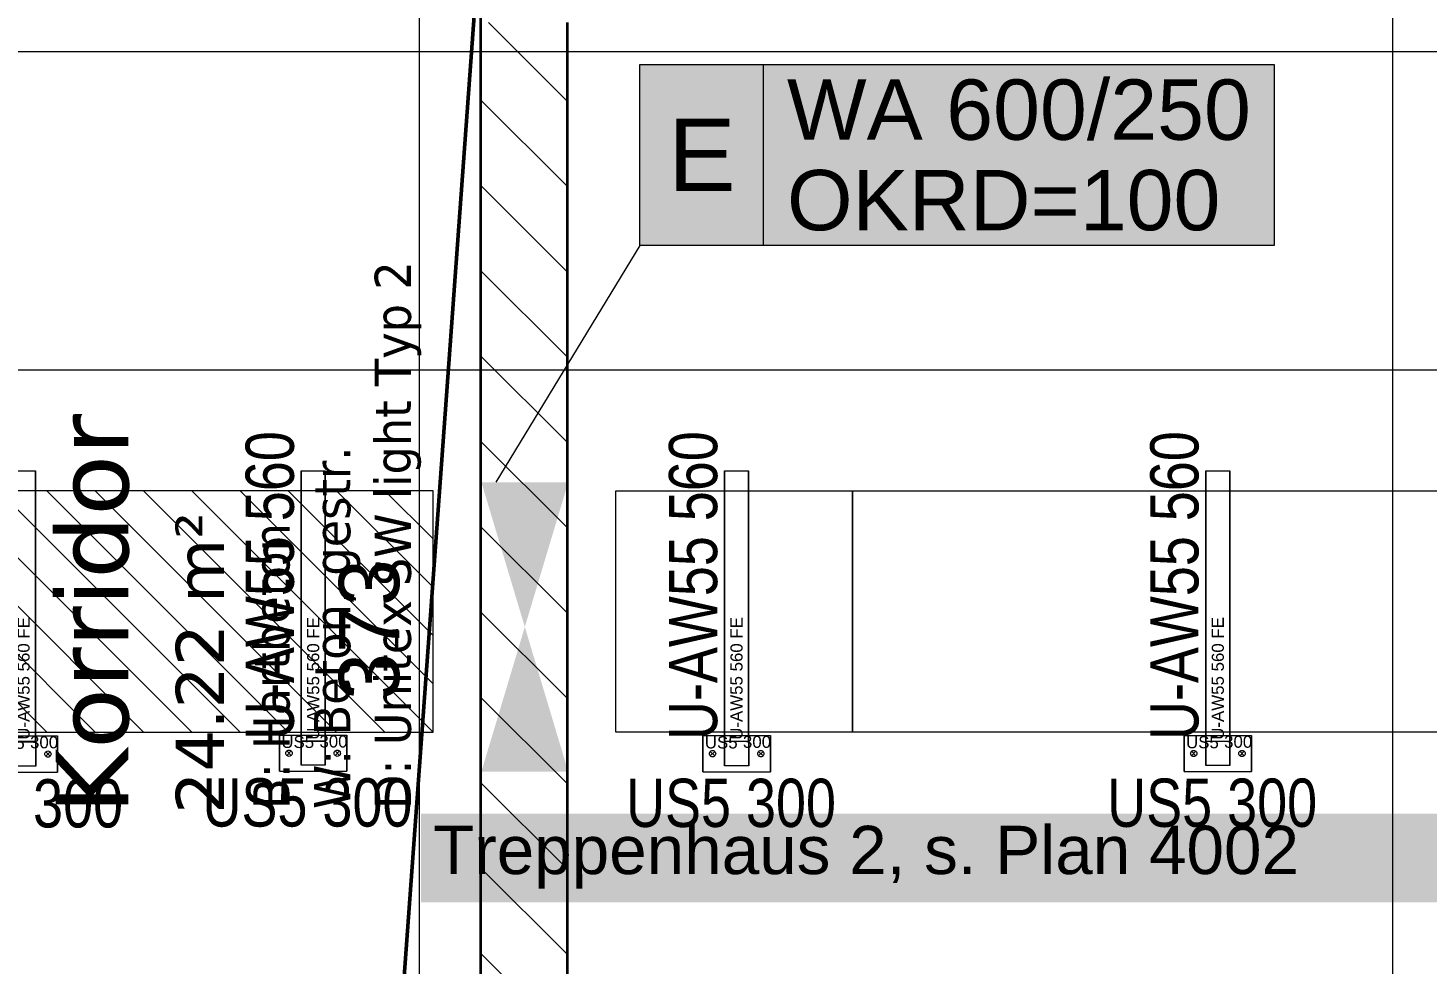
# Model space of a CAD drawing. Extents: x -1132 to 613, y -179 to 712.
# Drawn here: x -523 to -465, y 161.9 to 200.6 of the extents above; entities that cross this region are included whole.
import ezdxf
from ezdxf.lldxf.tags import DXFTag

# ---------------------------------------------------------------- set-up
doc = ezdxf.new("R2010")
doc.units = 0
doc.layers.get('0').update_dxf_attribs({"lineweight": 13})
for name, color, linetype, lineweight in [('A-____-NOTE-TEXT', 7, 'Continuous', 9), ('A-AREA-____-IDEN', 7, 'Continuous', 5), ('A-DETL-____-HDLN', 7, '_Verdeckte Linien_', 9), ('A-WALL-____-MCUT', 7, 'Continuous', 35), ('A-WALL-____-PATT', 7, 'Continuous', 35), ('S-GRID-____-OTLN', 7, 'Continuous', 5)]:
    doc.layers.add(name, color=color, linetype=linetype, lineweight=lineweight)
for name, color, linetype, lineweight, true_color in [('EL01_VVV_Mass', 7, 'Continuous', 13, 0xb2b200), ('EL01_WAN_Aussparung Wand', 7, 'Continuous', 13, 0x7f5f3f), ('EL01_WAN_Aussparung Wand Text', 7, 'Continuous', 13, 0x7f5f3f), ('EL01_WAN_Trassen', 40, 'Continuous', 13, 0xffbf00), ('EL01_WAN_Trassen Befestigung', 7, 'Continuous', 13, 0xb2b200), ('X_Geometrie', 3, 'Continuous', 50, 0x00ff00)]:
    doc.layers.add(name, color=color, linetype=linetype, lineweight=lineweight, true_color=true_color)
doc.styles.get("Standard").update_dxf_attribs({"font": 'arial.ttf'})
tags = doc.linetypes.add('_Rasterlinie_', pattern=[0.375, 0.2, -0.05, 0.075, -0.05]).pattern_tags.tags
tags[10:11] = [DXFTag(74, 4), DXFTag(75, 0), DXFTag(340, '0'), DXFTag(46, 1.0), DXFTag(50, 0.0), DXFTag(44, 0.0), DXFTag(45, 0.0)]
tags[8:9] = [DXFTag(74, 4), DXFTag(75, 0), DXFTag(340, '0'), DXFTag(46, 1.0), DXFTag(50, 0.0), DXFTag(44, 0.0), DXFTag(45, 0.0)]
tags[6:7] = [DXFTag(74, 4), DXFTag(75, 0), DXFTag(340, '0'), DXFTag(46, 1.0), DXFTag(50, 0.0), DXFTag(44, 0.0), DXFTag(45, 0.0)]
tags[4:5] = [DXFTag(74, 4), DXFTag(75, 0), DXFTag(340, '0'), DXFTag(46, 1.0), DXFTag(50, 0.0), DXFTag(44, 0.0), DXFTag(45, 0.0)]
tags = doc.linetypes.add('_Verdeckte Linien_', pattern=[0.15, 0.1, -0.05]).pattern_tags.tags
tags[6:7] = [DXFTag(74, 4), DXFTag(75, 0), DXFTag(340, '0'), DXFTag(46, 1.0), DXFTag(50, 0.0), DXFTag(44, 0.0), DXFTag(45, 0.0)]
tags[4:5] = [DXFTag(74, 4), DXFTag(75, 0), DXFTag(340, '0'), DXFTag(46, 1.0), DXFTag(50, 0.0), DXFTag(44, 0.0), DXFTag(45, 0.0)]

# ---------------------------------------------------------------- blocks, each defined once
blk = doc.blocks.new('Referenz-A0UNPDE96I', base_point=(-1115.886, -117.372))
at = {"layer": 'A-____-NOTE-TEXT', "color": 7, "linetype": 'Continuous', "lineweight": 5, "ltscale": 0.13, "true_color": 0xffffff}
for points in [[(-506.686, 164.418), (-461.192, 164.418), (-506.686, 168.093)], [(-461.192, 164.418), (-506.686, 168.093), (-461.192, 168.093)]]:
    blk.add_solid(points, dxfattribs=at)
at = {"layer": 'A-DETL-____-HDLN', "color": 0, "linetype": '_Verdeckte Linien_', "ltscale": 0.13}
blk.add_line((-365.615, 186.478), (-735.315, 186.478), dxfattribs=at)
at = {"layer": 'A-WALL-____-MCUT', "color": 0, "linetype": 'Continuous', "ltscale": 0.35}
for p, q in [((-504.215, 204.478), (-504.215, 82.478)), ((-500.615, 85.478), (-500.615, 200.878))]:
    blk.add_line(p, q, dxfattribs=at)
at = {"layer": 'A-WALL-____-PATT', "color": 0, "linetype": 'Continuous', "lineweight": 9, "ltscale": 0.13}
for p, q in [((-503.883, 200.878), (-500.615, 197.61)), ((-504.215, 197.675), (-500.615, 194.075)), ((-504.215, 194.139), (-500.615, 190.539)), ((-504.215, 190.604), (-500.615, 187.004)), ((-504.215, 187.068), (-500.615, 183.468)), ((-504.215, 183.533), (-500.615, 179.933)), ((-504.215, 179.997), (-500.615, 176.397)), ((-504.215, 176.462), (-500.615, 172.862)), ((-504.215, 172.926), (-500.615, 169.326)), ((-504.215, 169.391), (-500.615, 165.791)), ((-504.215, 165.855), (-500.615, 162.255)), ((-504.215, 162.32), (-500.615, 158.72))]:
    blk.add_line(p, q, dxfattribs=at)
at = {"layer": 'S-GRID-____-OTLN', "color": 0, "linetype": '_Rasterlinie_', "ltscale": 0.13}
for p, q in [((-466.415, -113.603), (-466.415, 631.478)), ((-1107.612, 199.678), (103.376, 199.678))]:
    blk.add_line(p, q, dxfattribs=at)
at = {"layer": 'X_Geometrie', "color": 0, "linetype": 'Continuous', "ltscale": 0.5}
blk.add_line((-499.991, 262.866), (-526.732, -104.18), dxfattribs=at)
at = {"layer": 'A-____-NOTE-TEXT', "color": 0, "linetype": 'Continuous', "lineweight": 5, "ltscale": 0.13, "insert": (-506.186, 167.593), "char_height": 2, "attachment_point": 1}
blk.add_mtext('{\\fArial;Treppenhaus 2, s. Plan 4002}', dxfattribs=at)
at = {"layer": 'A-AREA-____-IDEN', "color": 0, "linetype": 'Continuous', "ltscale": 0.13, "attachment_point": 1, "rotation": 90}
for s, insert, char_height in [('{\\W0.9;\\fVerdana;D: Unitex SW light Typ 2}', (-508.604, 168.292), 1.5), ('{\\fVerdana;Korridor}', (-521.815, 168.085), 3), ('{\\W0.9;\\fVerdana;W: Beton, gestr.}', (-511.117, 168.292), 1.5), ('{\\fVerdana;24.22 m²}', (-516.845, 168.094), 2), ('{\\W0.9;\\fVerdana;B: Hartbeton}', (-513.631, 168.292), 1.5)]:
    blk.add_mtext(s, dxfattribs=dict(at, insert=insert, char_height=char_height))
blk = doc.blocks.new('Wanddurchbruch-A0UNPDI36I', base_point=(-504.184, 169.831))
at = {"color": 0, "linetype": 'ByBlock', "lineweight": -2, "ltscale": 0.13}
for p, q in [((-504.184, 169.831), (-504.184, 181.831)), ((-500.584, 169.831), (-500.584, 181.831))]:
    blk.add_line(p, q, dxfattribs=at)
for points in [[(-502.384, 175.831), (-500.584, 181.831), (-504.184, 181.831)], [(-504.184, 169.831), (-500.584, 169.831), (-502.384, 175.831)]]:
    blk.add_solid(points, dxfattribs=at)
blk = doc.blocks.new('Durchbruch beschriften-A0UNPDI56I', base_point=(-503.584, 181.831))
at = {"color": 0, "linetype": 'ByBlock', "lineweight": -2, "ltscale": 0.13}
for p, q in [((-497.612, 191.642), (-497.612, 199.142)), ((-497.612, 199.142), (-471.344, 199.142)), ((-492.491, 191.642), (-492.491, 199.142)), ((-471.344, 199.142), (-471.344, 191.642)), ((-497.612, 191.642), (-503.584, 181.831)), ((-471.344, 191.642), (-497.612, 191.642))]:
    blk.add_line(p, q, dxfattribs=at)
at = {"color": 7, "linetype": 'ByBlock', "lineweight": -2, "ltscale": 0.13, "true_color": 0xffffff}
for points in [[(-471.344, 191.642), (-497.612, 191.642), (-471.344, 199.142)], [(-497.612, 191.642), (-471.344, 199.142), (-497.612, 199.142)], [(-471.344, 199.142), (-497.612, 199.142), (-497.612, 199.142)], [(-471.344, 191.642), (-471.344, 191.642), (-497.612, 191.642)]]:
    blk.add_solid(points, dxfattribs=at)
at = {"color": 0, "linetype": 'ByBlock', "lineweight": -2, "ltscale": 0.13, "char_height": 2.5, "attachment_point": 1}
for s, insert in [('{\\fArial; WA 600/250 }', (-492.491, 198.517)), ('{\\fArial; OKRD=100 }', (-492.491, 194.767))]:
    blk.add_mtext(s, dxfattribs=dict(at, insert=insert))
at = {"color": 40, "linetype": 'ByBlock', "lineweight": -2, "ltscale": 0.13, "true_color": 0xffbf00, "insert": (-496.448, 196.892), "char_height": 3, "attachment_point": 1}
blk.add_mtext('{\\fArial;E}', dxfattribs=at)
blk = doc.blocks.new('IfcObject-A0UNPDN16I', base_point=(-496.413, 171.102))
at = {"layer": 'EL01_WAN_Trassen', "linetype": 'ByBlock', "lineweight": -2, "ltscale": 0.13}
for p, q in [((-494.113, 182.302), (-493.113, 182.302)), ((-494.113, 182.302), (-493.113, 182.302)), ((-494.113, 171.102), (-494.113, 182.302)), ((-494.113, 182.302), (-494.113, 182.302)), ((-494.113, 182.302), (-494.113, 171.102)), ((-493.113, 171.102), (-493.113, 182.302)), ((-493.113, 182.302), (-493.113, 182.302)), ((-493.113, 182.302), (-493.113, 171.102)), ((-494.113, 171.102), (-493.113, 171.102)), ((-494.113, 171.102), (-493.113, 171.102)), ((-494.113, 171.102), (-494.113, 171.102)), ((-493.113, 171.102), (-493.113, 171.102))]:
    blk.add_line(p, q, dxfattribs=at)
at = {"layer": 'EL01_WAN_Trassen', "lineweight": -2, "attachment_point": 1, "rotation": 90}
for s, insert, char_height in [('{\\W0.8;\\fArial;U-AW55 560}', (-496.413, 171.149), 2), ('{\\fArial;U-AW55 560 FE}', (-493.863, 171.157), 0.5)]:
    blk.add_mtext(s, dxfattribs=dict(at, insert=insert, char_height=char_height))
blk = doc.blocks.new('Kabelkanal-A0UNPDND6I', base_point=(-488.813, 171.478))
at = {"color": 0, "linetype": 'ByBlock', "lineweight": -2, "ltscale": 0.13}
for p, q in [((-488.813, 171.478), (-488.813, 181.478)), ((-488.813, 181.478), (-428.813, 181.478)), ((-428.813, 171.478), (-488.813, 171.478))]:
    blk.add_line(p, q, dxfattribs=at)
blk = doc.blocks.new('IfcObject-A0UNPDNX6I', base_point=(-513.952, 171.102))
at = {"layer": 'EL01_WAN_Trassen', "linetype": 'ByBlock', "lineweight": -2, "ltscale": 0.13}
for p, q in [((-511.652, 182.302), (-510.652, 182.302)), ((-511.652, 182.302), (-510.652, 182.302)), ((-511.652, 171.102), (-511.652, 182.302)), ((-511.652, 182.302), (-511.652, 182.302)), ((-511.652, 182.302), (-511.652, 171.102)), ((-510.652, 171.102), (-510.652, 182.302)), ((-510.652, 182.302), (-510.652, 182.302)), ((-510.652, 182.302), (-510.652, 171.102)), ((-511.652, 171.102), (-510.652, 171.102)), ((-511.652, 171.102), (-510.652, 171.102)), ((-511.652, 171.102), (-511.652, 171.102)), ((-510.652, 171.102), (-510.652, 171.102))]:
    blk.add_line(p, q, dxfattribs=at)
at = {"layer": 'EL01_WAN_Trassen', "lineweight": -2, "attachment_point": 1, "rotation": 90}
for s, insert, char_height in [('{\\W0.8;\\fArial;U-AW55 560}', (-513.952, 171.149), 2), ('{\\fArial;U-AW55 560 FE}', (-511.402, 171.157), 0.5)]:
    blk.add_mtext(s, dxfattribs=dict(at, insert=insert, char_height=char_height))
blk = doc.blocks.new('IfcObject-A0UNPDOB6I', base_point=(-515.738, 167.562))
at = {"layer": 'EL01_WAN_Trassen', "linetype": 'ByBlock', "lineweight": -2, "ltscale": 0.13}
for p, q in [((-512.554, 171.351), (-509.754, 171.351)), ((-512.554, 171.351), (-509.754, 171.351)), ((-512.554, 169.851), (-512.554, 171.351)), ((-512.554, 171.351), (-512.554, 171.351)), ((-512.554, 171.351), (-512.554, 169.851)), ((-510.654, 171.101), (-511.654, 171.101)), ((-510.654, 171.101), (-511.654, 171.101)), ((-511.654, 170.101), (-511.654, 171.101)), ((-511.654, 171.101), (-511.654, 171.101)), ((-511.654, 171.101), (-511.654, 170.101)), ((-510.654, 170.101), (-510.654, 171.101)), ((-510.654, 171.101), (-510.654, 171.101)), ((-510.654, 171.101), (-510.654, 170.101)), ((-509.754, 169.851), (-509.754, 171.351)), ((-509.754, 171.351), (-509.754, 171.351)), ((-509.754, 171.351), (-509.754, 169.851)), ((-512.284, 170.601), (-512.279, 170.635)), ((-512.279, 170.568), (-512.284, 170.601)), ((-512.279, 170.635), (-512.266, 170.666)), ((-512.266, 170.536), (-512.279, 170.568)), ((-512.266, 170.666), (-512.245, 170.693)), ((-512.245, 170.51), (-512.266, 170.536)), ((-512.245, 170.693), (-512.219, 170.714)), ((-512.062, 170.51), (-512.245, 170.693)), ((-512.245, 170.51), (-512.062, 170.693)), ((-512.219, 170.489), (-512.245, 170.51)), ((-512.219, 170.714), (-512.187, 170.727)), ((-512.187, 170.476), (-512.219, 170.489)), ((-512.187, 170.727), (-512.154, 170.731)), ((-512.154, 170.471), (-512.187, 170.476)), ((-512.154, 170.731), (-512.12, 170.727)), ((-512.12, 170.476), (-512.154, 170.471)), ((-512.12, 170.727), (-512.089, 170.714)), ((-512.089, 170.489), (-512.12, 170.476)), ((-512.089, 170.714), (-512.062, 170.693)), ((-512.062, 170.51), (-512.089, 170.489)), ((-512.062, 170.693), (-512.041, 170.666)), ((-512.041, 170.536), (-512.062, 170.51)), ((-512.041, 170.666), (-512.028, 170.635)), ((-512.028, 170.568), (-512.041, 170.536)), ((-512.028, 170.635), (-512.024, 170.601)), ((-512.024, 170.601), (-512.028, 170.568)), ((-510.284, 170.601), (-510.279, 170.635)), ((-510.279, 170.568), (-510.284, 170.601)), ((-510.279, 170.635), (-510.266, 170.666)), ((-510.266, 170.536), (-510.279, 170.568)), ((-510.266, 170.666), (-510.245, 170.693)), ((-510.245, 170.51), (-510.266, 170.536)), ((-510.245, 170.693), (-510.219, 170.714)), ((-510.245, 170.693), (-510.062, 170.51)), ((-510.245, 170.51), (-510.062, 170.693)), ((-510.219, 170.489), (-510.245, 170.51)), ((-510.219, 170.714), (-510.187, 170.727)), ((-510.187, 170.476), (-510.219, 170.489)), ((-510.187, 170.727), (-510.154, 170.731)), ((-510.154, 170.471), (-510.187, 170.476)), ((-510.154, 170.731), (-510.12, 170.727)), ((-510.12, 170.476), (-510.154, 170.471)), ((-510.12, 170.727), (-510.089, 170.714)), ((-510.089, 170.489), (-510.12, 170.476)), ((-510.089, 170.714), (-510.062, 170.693)), ((-510.062, 170.51), (-510.089, 170.489)), ((-510.062, 170.693), (-510.041, 170.666)), ((-510.041, 170.536), (-510.062, 170.51)), ((-510.041, 170.666), (-510.028, 170.635)), ((-510.028, 170.568), (-510.041, 170.536)), ((-510.028, 170.635), (-510.024, 170.601)), ((-510.024, 170.601), (-510.028, 170.568)), ((-512.554, 169.851), (-509.754, 169.851)), ((-512.554, 169.851), (-509.754, 169.851)), ((-512.554, 169.851), (-512.554, 169.851)), ((-510.654, 170.101), (-511.654, 170.101)), ((-510.654, 170.101), (-511.654, 170.101)), ((-511.654, 170.101), (-511.654, 170.101)), ((-510.654, 170.101), (-510.654, 170.101)), ((-509.754, 169.851), (-509.754, 169.851))]:
    blk.add_line(p, q, dxfattribs=at)
at = {"layer": 'EL01_WAN_Trassen', "lineweight": -2, "attachment_point": 1}
for s, insert, char_height in [('{\\fArial;US5}', (-512.473, 171.317), 0.5), ('{\\fArial;300}', (-510.894, 171.339), 0.5), ('{\\W0.8;\\fArial;US5 300}', (-515.738, 169.562), 2)]:
    blk.add_mtext(s, dxfattribs=dict(at, insert=insert, char_height=char_height))
blk = doc.blocks.new('Kabelkanal-A0UNPDOR6I', base_point=(-498.613, 171.478))
at = {"color": 0, "linetype": 'ByBlock', "lineweight": -2, "ltscale": 0.13}
for p, q in [((-498.613, 171.478), (-498.613, 181.478)), ((-498.613, 181.478), (-488.813, 181.478)), ((-488.813, 181.478), (-488.813, 171.478)), ((-488.813, 171.478), (-498.613, 171.478))]:
    blk.add_line(p, q, dxfattribs=at)
blk = doc.blocks.new('IfcObject-A0UNPDQF6I', base_point=(-478.255, 167.55))
at = {"layer": 'EL01_WAN_Trassen', "linetype": 'ByBlock', "lineweight": -2, "ltscale": 0.13}
for p, q in [((-475.071, 171.339), (-472.271, 171.339)), ((-475.071, 171.339), (-472.271, 171.339)), ((-475.071, 169.839), (-475.071, 171.339)), ((-475.071, 171.339), (-475.071, 171.339)), ((-475.071, 171.339), (-475.071, 169.839)), ((-473.171, 171.089), (-474.171, 171.089)), ((-473.171, 171.089), (-474.171, 171.089)), ((-474.171, 170.089), (-474.171, 171.089)), ((-474.171, 171.089), (-474.171, 171.089)), ((-474.171, 171.089), (-474.171, 170.089)), ((-473.171, 170.089), (-473.171, 171.089)), ((-473.171, 171.089), (-473.171, 171.089)), ((-473.171, 171.089), (-473.171, 170.089)), ((-472.271, 169.839), (-472.271, 171.339)), ((-472.271, 171.339), (-472.271, 171.339)), ((-472.271, 171.339), (-472.271, 169.839)), ((-474.801, 170.589), (-474.796, 170.623)), ((-474.796, 170.556), (-474.801, 170.589)), ((-474.796, 170.623), (-474.783, 170.654)), ((-474.783, 170.524), (-474.796, 170.556)), ((-474.783, 170.654), (-474.763, 170.681)), ((-474.763, 170.497), (-474.783, 170.524)), ((-474.763, 170.681), (-474.736, 170.702)), ((-474.579, 170.497), (-474.763, 170.681)), ((-474.763, 170.497), (-474.579, 170.681)), ((-474.736, 170.477), (-474.763, 170.497)), ((-474.736, 170.702), (-474.705, 170.715)), ((-474.705, 170.464), (-474.736, 170.477)), ((-474.705, 170.715), (-474.671, 170.719)), ((-474.671, 170.459), (-474.705, 170.464)), ((-474.671, 170.719), (-474.637, 170.715)), ((-474.637, 170.464), (-474.671, 170.459)), ((-474.637, 170.715), (-474.606, 170.702)), ((-474.606, 170.477), (-474.637, 170.464)), ((-474.606, 170.702), (-474.579, 170.681)), ((-474.579, 170.497), (-474.606, 170.477)), ((-474.579, 170.681), (-474.558, 170.654)), ((-474.558, 170.524), (-474.579, 170.497)), ((-474.558, 170.654), (-474.545, 170.623)), ((-474.545, 170.556), (-474.558, 170.524)), ((-474.545, 170.623), (-474.541, 170.589)), ((-474.541, 170.589), (-474.545, 170.556)), ((-472.801, 170.589), (-472.796, 170.623)), ((-472.796, 170.556), (-472.801, 170.589)), ((-472.796, 170.623), (-472.783, 170.654)), ((-472.783, 170.524), (-472.796, 170.556)), ((-472.783, 170.654), (-472.763, 170.681)), ((-472.763, 170.497), (-472.783, 170.524)), ((-472.763, 170.681), (-472.736, 170.702)), ((-472.763, 170.681), (-472.579, 170.497)), ((-472.763, 170.497), (-472.579, 170.681)), ((-472.736, 170.477), (-472.763, 170.497)), ((-472.736, 170.702), (-472.705, 170.715)), ((-472.705, 170.464), (-472.736, 170.477)), ((-472.705, 170.715), (-472.671, 170.719)), ((-472.671, 170.459), (-472.705, 170.464)), ((-472.671, 170.719), (-472.637, 170.715)), ((-472.637, 170.464), (-472.671, 170.459)), ((-472.637, 170.715), (-472.606, 170.702)), ((-472.606, 170.477), (-472.637, 170.464)), ((-472.606, 170.702), (-472.579, 170.681)), ((-472.579, 170.497), (-472.606, 170.477)), ((-472.579, 170.681), (-472.558, 170.654)), ((-472.558, 170.524), (-472.579, 170.497)), ((-472.558, 170.654), (-472.545, 170.623)), ((-472.545, 170.556), (-472.558, 170.524)), ((-472.545, 170.623), (-472.541, 170.589)), ((-472.541, 170.589), (-472.545, 170.556)), ((-475.071, 169.839), (-472.271, 169.839)), ((-475.071, 169.839), (-472.271, 169.839)), ((-475.071, 169.839), (-475.071, 169.839)), ((-473.171, 170.089), (-474.171, 170.089)), ((-473.171, 170.089), (-474.171, 170.089)), ((-474.171, 170.089), (-474.171, 170.089)), ((-473.171, 170.089), (-473.171, 170.089)), ((-472.271, 169.839), (-472.271, 169.839))]:
    blk.add_line(p, q, dxfattribs=at)
at = {"layer": 'EL01_WAN_Trassen', "lineweight": -2, "attachment_point": 1}
for s, insert, char_height in [('{\\fArial;US5}', (-474.99, 171.304), 0.5), ('{\\fArial;300}', (-473.412, 171.327), 0.5), ('{\\W0.8;\\fArial;US5 300}', (-478.255, 169.55), 2)]:
    blk.add_mtext(s, dxfattribs=dict(at, insert=insert, char_height=char_height))
blk = doc.blocks.new('IfcObject-A0UNPDQJ6I', base_point=(-476.473, 171.102))
at = {"layer": 'EL01_WAN_Trassen', "linetype": 'ByBlock', "lineweight": -2, "ltscale": 0.13}
for p, q in [((-474.173, 182.302), (-473.173, 182.302)), ((-474.173, 182.302), (-473.173, 182.302)), ((-474.173, 171.102), (-474.173, 182.302)), ((-474.173, 182.302), (-474.173, 182.302)), ((-474.173, 182.302), (-474.173, 171.102)), ((-473.173, 171.102), (-473.173, 182.302)), ((-473.173, 182.302), (-473.173, 182.302)), ((-473.173, 182.302), (-473.173, 171.102)), ((-474.173, 171.102), (-473.173, 171.102)), ((-474.173, 171.102), (-473.173, 171.102)), ((-474.173, 171.102), (-474.173, 171.102)), ((-473.173, 171.102), (-473.173, 171.102))]:
    blk.add_line(p, q, dxfattribs=at)
at = {"layer": 'EL01_WAN_Trassen', "lineweight": -2, "attachment_point": 1, "rotation": 90}
for s, insert, char_height in [('{\\W0.8;\\fArial;U-AW55 560}', (-476.473, 171.149), 2), ('{\\fArial;U-AW55 560 FE}', (-473.923, 171.157), 0.5)]:
    blk.add_mtext(s, dxfattribs=dict(at, insert=insert, char_height=char_height))
blk = doc.blocks.new('IfcObject-A0UNPDQR6I', base_point=(-498.19, 167.544))
at = {"layer": 'EL01_WAN_Trassen', "linetype": 'ByBlock', "lineweight": -2, "ltscale": 0.13}
for p, q in [((-495.006, 171.333), (-492.206, 171.333)), ((-495.006, 171.333), (-492.206, 171.333)), ((-495.006, 169.833), (-495.006, 171.333)), ((-495.006, 171.333), (-495.006, 171.333)), ((-495.006, 171.333), (-495.006, 169.833)), ((-493.106, 171.083), (-494.106, 171.083)), ((-493.106, 171.083), (-494.106, 171.083)), ((-494.106, 170.083), (-494.106, 171.083)), ((-494.106, 171.083), (-494.106, 171.083)), ((-494.106, 171.083), (-494.106, 170.083)), ((-493.106, 170.083), (-493.106, 171.083)), ((-493.106, 171.083), (-493.106, 171.083)), ((-493.106, 171.083), (-493.106, 170.083)), ((-492.206, 169.833), (-492.206, 171.333)), ((-492.206, 171.333), (-492.206, 171.333)), ((-492.206, 171.333), (-492.206, 169.833)), ((-494.736, 170.583), (-494.732, 170.617)), ((-494.732, 170.549), (-494.736, 170.583)), ((-494.732, 170.617), (-494.719, 170.648)), ((-494.719, 170.518), (-494.732, 170.549)), ((-494.719, 170.648), (-494.698, 170.675)), ((-494.698, 170.491), (-494.719, 170.518)), ((-494.698, 170.675), (-494.671, 170.696)), ((-494.514, 170.491), (-494.698, 170.675)), ((-494.698, 170.491), (-494.514, 170.675)), ((-494.671, 170.47), (-494.698, 170.491)), ((-494.671, 170.696), (-494.64, 170.709)), ((-494.64, 170.457), (-494.671, 170.47)), ((-494.64, 170.709), (-494.606, 170.713)), ((-494.606, 170.453), (-494.64, 170.457)), ((-494.606, 170.713), (-494.573, 170.709)), ((-494.573, 170.457), (-494.606, 170.453)), ((-494.573, 170.709), (-494.541, 170.696)), ((-494.541, 170.47), (-494.573, 170.457)), ((-494.541, 170.696), (-494.514, 170.675)), ((-494.514, 170.491), (-494.541, 170.47)), ((-494.514, 170.675), (-494.494, 170.648)), ((-494.494, 170.518), (-494.514, 170.491)), ((-494.494, 170.648), (-494.481, 170.617)), ((-494.481, 170.549), (-494.494, 170.518)), ((-494.481, 170.617), (-494.476, 170.583)), ((-494.476, 170.583), (-494.481, 170.549)), ((-492.736, 170.583), (-492.732, 170.617)), ((-492.732, 170.549), (-492.736, 170.583)), ((-492.732, 170.617), (-492.719, 170.648)), ((-492.719, 170.518), (-492.732, 170.549)), ((-492.719, 170.648), (-492.698, 170.675)), ((-492.698, 170.491), (-492.719, 170.518)), ((-492.698, 170.675), (-492.671, 170.696)), ((-492.698, 170.675), (-492.514, 170.491)), ((-492.698, 170.491), (-492.514, 170.675)), ((-492.671, 170.47), (-492.698, 170.491)), ((-492.671, 170.696), (-492.64, 170.709)), ((-492.64, 170.457), (-492.671, 170.47)), ((-492.64, 170.709), (-492.606, 170.713)), ((-492.606, 170.453), (-492.64, 170.457)), ((-492.606, 170.713), (-492.573, 170.709)), ((-492.573, 170.457), (-492.606, 170.453)), ((-492.573, 170.709), (-492.541, 170.696)), ((-492.541, 170.47), (-492.573, 170.457)), ((-492.541, 170.696), (-492.514, 170.675)), ((-492.514, 170.491), (-492.541, 170.47)), ((-492.514, 170.675), (-492.494, 170.648)), ((-492.494, 170.518), (-492.514, 170.491)), ((-492.494, 170.648), (-492.481, 170.617)), ((-492.481, 170.549), (-492.494, 170.518)), ((-492.481, 170.617), (-492.476, 170.583)), ((-492.476, 170.583), (-492.481, 170.549)), ((-493.106, 170.083), (-494.106, 170.083)), ((-493.106, 170.083), (-494.106, 170.083)), ((-494.106, 170.083), (-494.106, 170.083)), ((-493.106, 170.083), (-493.106, 170.083)), ((-495.006, 169.833), (-492.206, 169.833)), ((-495.006, 169.833), (-492.206, 169.833)), ((-495.006, 169.833), (-495.006, 169.833)), ((-492.206, 169.833), (-492.206, 169.833))]:
    blk.add_line(p, q, dxfattribs=at)
at = {"layer": 'EL01_WAN_Trassen', "lineweight": -2, "attachment_point": 1}
for s, insert, char_height in [('{\\fArial;US5}', (-494.926, 171.298), 0.5), ('{\\fArial;300}', (-493.347, 171.321), 0.5), ('{\\W0.8;\\fArial;US5 300}', (-498.19, 169.544), 2)]:
    blk.add_mtext(s, dxfattribs=dict(at, insert=insert, char_height=char_height))
blk = doc.blocks.new('IfcObject-A0UNPDTB6I', base_point=(-527.728, 167.525))
at = {"layer": 'EL01_WAN_Trassen', "linetype": 'ByBlock', "lineweight": -2, "ltscale": 0.13}
for p, q in [((-524.543, 171.315), (-521.743, 171.315)), ((-524.543, 171.315), (-521.743, 171.315)), ((-524.543, 169.815), (-524.543, 171.315)), ((-524.543, 171.315), (-524.543, 171.315)), ((-524.543, 171.315), (-524.543, 169.815)), ((-522.643, 171.065), (-523.643, 171.065)), ((-522.643, 171.065), (-523.643, 171.065)), ((-523.643, 170.065), (-523.643, 171.065)), ((-523.643, 171.065), (-523.643, 171.065)), ((-523.643, 171.065), (-523.643, 170.065)), ((-522.643, 170.065), (-522.643, 171.065)), ((-522.643, 171.065), (-522.643, 171.065)), ((-522.643, 171.065), (-522.643, 170.065)), ((-521.743, 169.815), (-521.743, 171.315)), ((-521.743, 171.315), (-521.743, 171.315)), ((-521.743, 171.315), (-521.743, 169.815)), ((-524.273, 170.565), (-524.269, 170.598)), ((-524.269, 170.531), (-524.273, 170.565)), ((-524.269, 170.598), (-524.256, 170.63)), ((-524.256, 170.5), (-524.269, 170.531)), ((-524.256, 170.63), (-524.235, 170.657)), ((-524.235, 170.473), (-524.256, 170.5)), ((-524.235, 170.657), (-524.208, 170.677)), ((-524.051, 170.473), (-524.235, 170.657)), ((-524.235, 170.473), (-524.051, 170.657)), ((-524.208, 170.452), (-524.235, 170.473)), ((-524.208, 170.677), (-524.177, 170.69)), ((-524.177, 170.439), (-524.208, 170.452)), ((-524.177, 170.69), (-524.143, 170.695)), ((-524.143, 170.435), (-524.177, 170.439)), ((-524.143, 170.695), (-524.11, 170.69)), ((-524.11, 170.439), (-524.143, 170.435)), ((-524.11, 170.69), (-524.078, 170.677)), ((-524.078, 170.452), (-524.11, 170.439)), ((-524.078, 170.677), (-524.051, 170.657)), ((-524.051, 170.473), (-524.078, 170.452)), ((-524.051, 170.657), (-524.031, 170.63)), ((-524.031, 170.5), (-524.051, 170.473)), ((-524.031, 170.63), (-524.018, 170.598)), ((-524.018, 170.531), (-524.031, 170.5)), ((-524.018, 170.598), (-524.013, 170.565)), ((-524.013, 170.565), (-524.018, 170.531)), ((-522.273, 170.565), (-522.269, 170.598)), ((-522.269, 170.531), (-522.273, 170.565)), ((-522.269, 170.598), (-522.256, 170.63)), ((-522.256, 170.5), (-522.269, 170.531)), ((-522.256, 170.63), (-522.235, 170.657)), ((-522.235, 170.473), (-522.256, 170.5)), ((-522.235, 170.657), (-522.208, 170.677)), ((-522.235, 170.657), (-522.051, 170.473)), ((-522.235, 170.473), (-522.051, 170.657)), ((-522.208, 170.452), (-522.235, 170.473)), ((-522.208, 170.677), (-522.177, 170.69)), ((-522.177, 170.439), (-522.208, 170.452)), ((-522.177, 170.69), (-522.143, 170.695)), ((-522.143, 170.435), (-522.177, 170.439)), ((-522.143, 170.695), (-522.11, 170.69)), ((-522.11, 170.439), (-522.143, 170.435)), ((-522.11, 170.69), (-522.078, 170.677)), ((-522.078, 170.452), (-522.11, 170.439)), ((-522.078, 170.677), (-522.051, 170.657)), ((-522.051, 170.473), (-522.078, 170.452)), ((-522.051, 170.657), (-522.031, 170.63)), ((-522.031, 170.5), (-522.051, 170.473)), ((-522.031, 170.63), (-522.018, 170.598)), ((-522.018, 170.531), (-522.031, 170.5)), ((-522.018, 170.598), (-522.013, 170.565)), ((-522.013, 170.565), (-522.018, 170.531)), ((-522.643, 170.065), (-523.643, 170.065)), ((-522.643, 170.065), (-523.643, 170.065)), ((-523.643, 170.065), (-523.643, 170.065)), ((-522.643, 170.065), (-522.643, 170.065)), ((-524.543, 169.815), (-521.743, 169.815)), ((-524.543, 169.815), (-521.743, 169.815)), ((-524.543, 169.815), (-524.543, 169.815)), ((-521.743, 169.815), (-521.743, 169.815))]:
    blk.add_line(p, q, dxfattribs=at)
at = {"layer": 'EL01_WAN_Trassen', "lineweight": -2, "attachment_point": 1}
for s, insert, char_height in [('{\\fArial;US5}', (-524.463, 171.28), 0.5), ('{\\fArial;300}', (-522.884, 171.303), 0.5), ('{\\W0.8;\\fArial;US5 300}', (-527.728, 169.525), 2)]:
    blk.add_mtext(s, dxfattribs=dict(at, insert=insert, char_height=char_height))
blk = doc.blocks.new('Kabelkanal-A0UNPDTJ6I', base_point=(-528.184, 171.478))
at = {"color": 0, "linetype": 'ByBlock', "lineweight": -2, "ltscale": 0.13}
for p, q in [((-528.184, 181.478), (-528.184, 171.478)), ((-506.184, 181.478), (-528.184, 181.478)), ((-506.184, 171.478), (-506.184, 181.478)), ((-528.184, 171.478), (-506.184, 171.478))]:
    blk.add_line(p, q, dxfattribs=at)
at = {"color": 0, "linetype": 'ByBlock', "lineweight": 18, "ltscale": 0.18}
for p, q in [((-528.184, 181.478), (-518.184, 171.478)), ((-526.184, 181.478), (-516.184, 171.478)), ((-524.184, 181.478), (-514.184, 171.478)), ((-522.184, 181.478), (-512.184, 171.478)), ((-520.184, 181.478), (-510.184, 171.478)), ((-518.184, 181.478), (-508.184, 171.478)), ((-516.184, 181.478), (-506.184, 171.478)), ((-514.184, 181.478), (-506.184, 173.478)), ((-512.184, 181.478), (-506.184, 175.478)), ((-510.184, 181.478), (-506.184, 177.478)), ((-508.184, 181.478), (-506.184, 179.478)), ((-520.184, 171.478), (-528.184, 179.478)), ((-522.184, 171.478), (-528.184, 177.478)), ((-524.184, 171.478), (-528.184, 175.478)), ((-526.184, 171.478), (-528.184, 173.478))]:
    blk.add_line(p, q, dxfattribs=at)
blk = doc.blocks.new('IfcObject-A0UNPDTR6I', base_point=(-525.951, 171.102))
at = {"layer": 'EL01_WAN_Trassen', "linetype": 'ByBlock', "lineweight": -2, "ltscale": 0.13}
for p, q in [((-523.651, 182.302), (-522.651, 182.302)), ((-523.651, 182.302), (-522.651, 182.302)), ((-523.651, 171.102), (-523.651, 182.302)), ((-523.651, 182.302), (-523.651, 182.302)), ((-523.651, 182.302), (-523.651, 171.102)), ((-522.651, 171.102), (-522.651, 182.302)), ((-522.651, 182.302), (-522.651, 182.302)), ((-522.651, 182.302), (-522.651, 171.102)), ((-523.651, 171.102), (-522.651, 171.102)), ((-523.651, 171.102), (-522.651, 171.102)), ((-523.651, 171.102), (-523.651, 171.102)), ((-522.651, 171.102), (-522.651, 171.102))]:
    blk.add_line(p, q, dxfattribs=at)
at = {"layer": 'EL01_WAN_Trassen', "lineweight": -2, "attachment_point": 1, "rotation": 90}
for s, insert, char_height in [('{\\W0.8;\\fArial;U-AW55 560}', (-525.951, 171.149), 2), ('{\\fArial;U-AW55 560 FE}', (-523.401, 171.157), 0.5)]:
    blk.add_mtext(s, dxfattribs=dict(at, insert=insert, char_height=char_height))
blk = doc.blocks.new('Maß-A0UNPE8N6I', base_point=(-510.088, 137.845))
at = {"color": 0, "lineweight": -2}
for p, q in [((-507.754, 212.878), (-504.984, 212.878)), ((-507.168, 213.292), (-506.341, 212.465)), ((-506.754, 138.259), (-506.754, 212.878)), ((-507.168, 138.673), (-506.341, 137.845)), ((-507.754, 138.259), (-505.013, 138.259))]:
    blk.add_line(p, q, dxfattribs=at)
at = {"color": 0, "lineweight": -2, "insert": (-510.088, 172.81), "char_height": 2.5, "attachment_point": 1, "rotation": 90}
blk.add_mtext('{\\fArial;373}', dxfattribs=at)

msp = doc.modelspace()

# ---------------------------------------------------------------- block references
at = {"color": 9, "lineweight": 25, "ltscale": 0.25, "true_color": 0xc0c0c0}
msp.add_blockref('Referenz-A0UNPDE96I', (-1115.886, -117.372), dxfattribs=at)
at = {"layer": 'EL01_VVV_Mass', "linetype": 'Continuous', "ltscale": 0.13}
msp.add_blockref('Maß-A0UNPE8N6I', (-510.088, 137.845), dxfattribs=at)
at = {"layer": 'EL01_WAN_Aussparung Wand', "ltscale": 0.13}
msp.add_blockref('Wanddurchbruch-A0UNPDI36I', (-504.184, 169.831), dxfattribs=at)
at = {"layer": 'EL01_WAN_Aussparung Wand Text', "ltscale": 0.13}
msp.add_blockref('Durchbruch beschriften-A0UNPDI56I', (-503.584, 181.831), dxfattribs=at)
at = {"layer": 'EL01_WAN_Trassen', "ltscale": 0.13}
for name, p in [('Kabelkanal-A0UNPDTJ6I', (-528.184, 171.478)), ('Kabelkanal-A0UNPDOR6I', (-498.613, 171.478)), ('Kabelkanal-A0UNPDND6I', (-488.813, 171.478))]:
    msp.add_blockref(name, p, dxfattribs=at)
at = {"layer": 'EL01_WAN_Trassen Befestigung', "ltscale": 0.13}
for name, p in [('IfcObject-A0UNPDTR6I', (-525.951, 171.102)), ('IfcObject-A0UNPDNX6I', (-513.952, 171.102)), ('IfcObject-A0UNPDN16I', (-496.413, 171.102)), ('IfcObject-A0UNPDQJ6I', (-476.473, 171.102)), ('IfcObject-A0UNPDTB6I', (-527.728, 167.525)), ('IfcObject-A0UNPDOB6I', (-515.738, 167.562)), ('IfcObject-A0UNPDQR6I', (-498.19, 167.544)), ('IfcObject-A0UNPDQF6I', (-478.255, 167.55))]:
    msp.add_blockref(name, p, dxfattribs=at)

doc.saveas('drawing.dxf')
